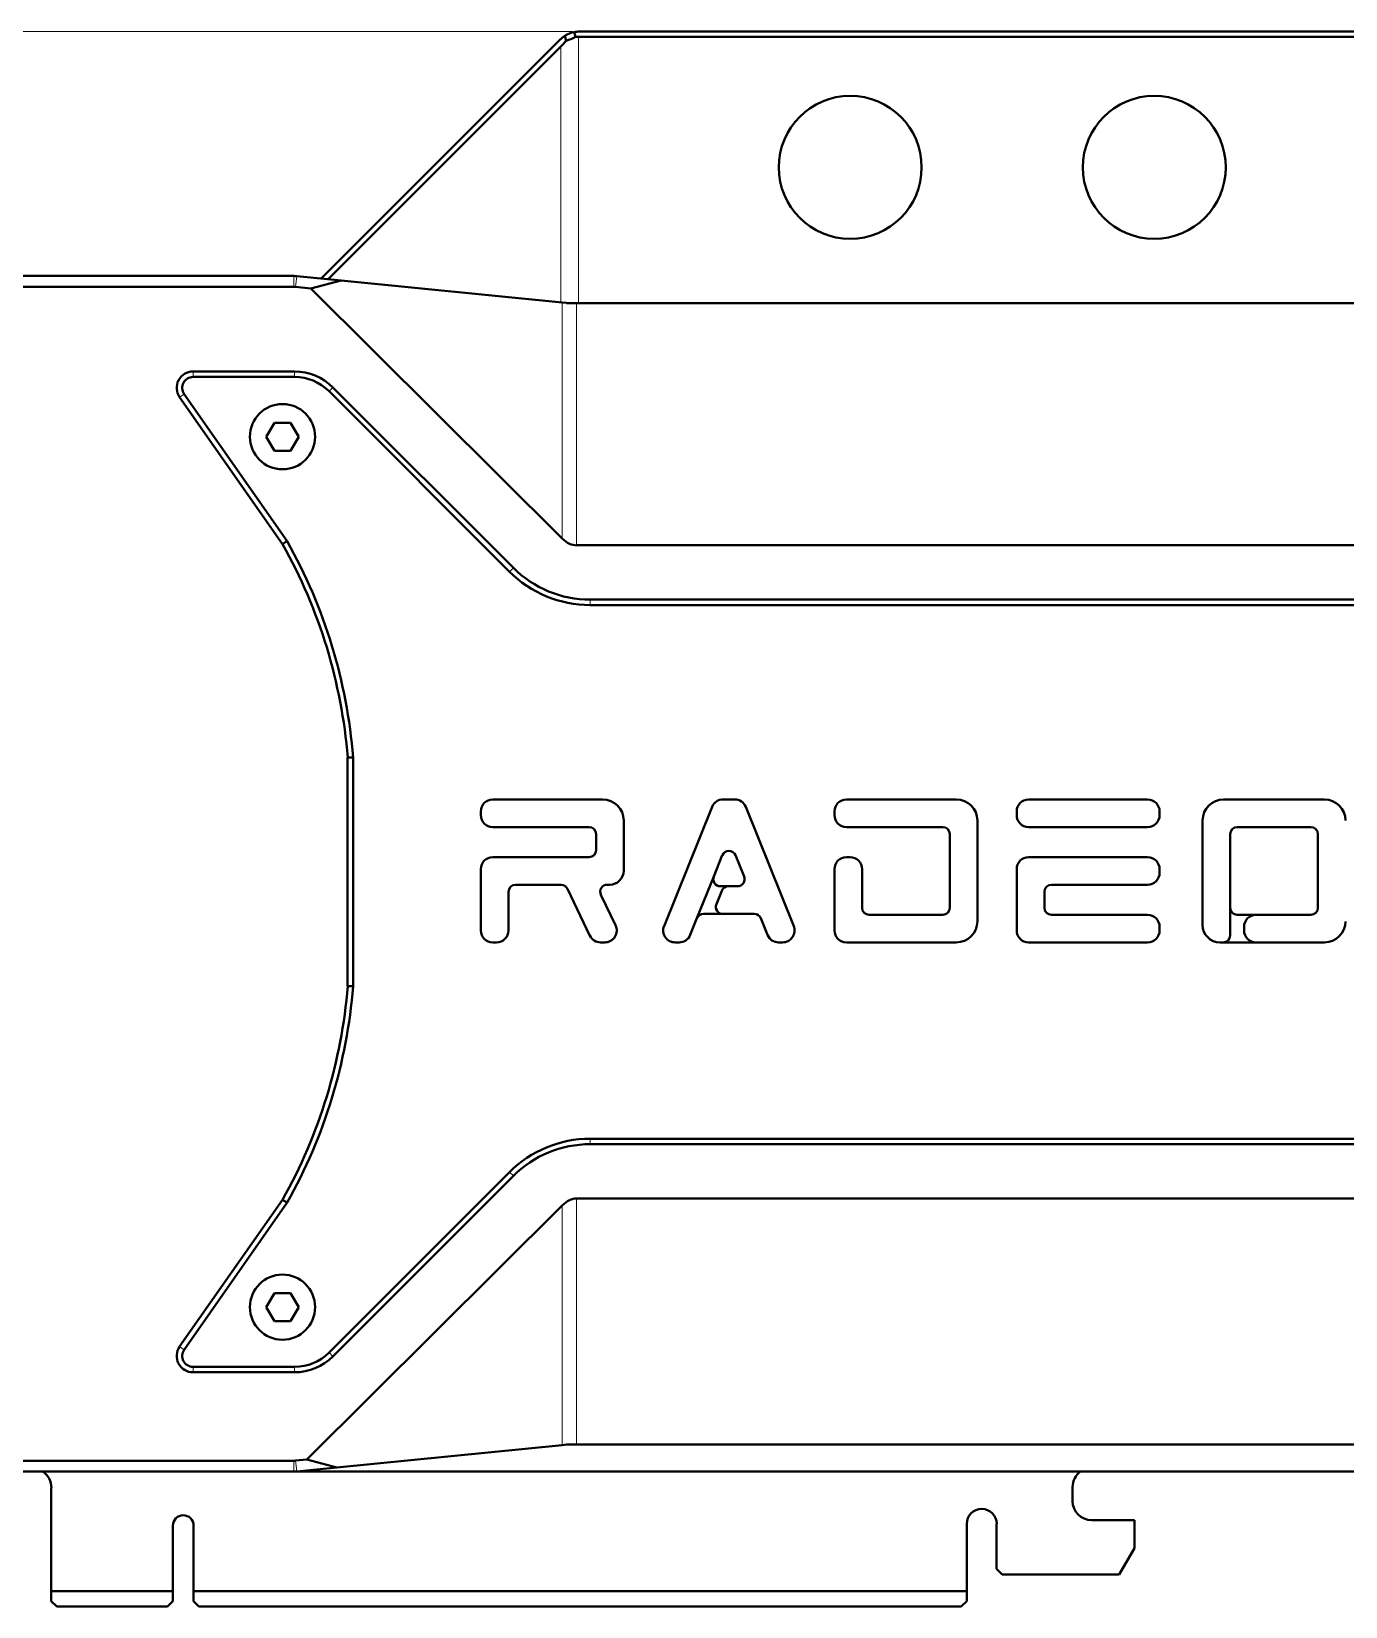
# Model space of a CAD drawing. Header units: millimetres. Extents: x 15 to 307, y 23 to 188.
# Drawn here: x 84.9 to 205.9, y 41.1 to 186.1 of the extents above; entities that cross this region are included whole.
import ezdxf

# ---------------------------------------------------------------- set-up
doc = ezdxf.new("R2010")
doc.units = ezdxf.units.MM
doc.header["$LTSCALE"] = 12.7
for name, color, linetype, lineweight in [('ANNOTATION_TEXT', 7, 'Continuous', 25), ('TANGENT_LINES', 7, 'Continuous', 15), ('Visible', 7, 'Continuous', 40)]:
    doc.layers.add(name, color=color, linetype=linetype, lineweight=lineweight)

msp = doc.modelspace()

# ---------------------------------------------------------------- linework, layer by layer
at = {"layer": 'ANNOTATION_TEXT', "color": 7, "lineweight": 13}
msp.add_line((134.71, 186.05), (21.48, 186.05), dxfattribs=at)
at = {"layer": 'TANGENT_LINES'}
for p, q in [((133.61, 184.67), (133.61, 161.12)), ((135.24, 161.05), (135.24, 185.55)), ((109.05, 162.55), (109.05, 163.55)), ((109.3, 163.54), (109.2, 162.55)), ((133.75, 161.11), (133.75, 139.4)), ((135.08, 138.76), (135.08, 161.05)), ((99.75, 154.76), (99.75, 154.26)), ((109.1, 154.76), (109.1, 154.26)), ((98.52, 152.39), (98.93, 152.68)), ((112.64, 153.29), (112.29, 152.94)), ((129.25, 136.68), (128.89, 136.33)), ((136.32, 133.76), (136.32, 133.26)), ((136.32, 83.64), (136.32, 84.14)), ((129.25, 80.72), (128.89, 81.07)), ((135.08, 56), (135.08, 78.64)), ((133.75, 78), (133.75, 55.95)), ((98.52, 65.01), (98.93, 64.72)), ((112.64, 64.11), (112.29, 64.46)), ((99.75, 62.64), (99.75, 63.14)), ((109.1, 62.64), (109.1, 63.14)), ((109.05, 53.5), (109.05, 54.5)), ((109.3, 53.52), (109.2, 54.51))]:
    msp.add_line(p, q, dxfattribs=at)
at = {"layer": 'Visible'}
for p, q in [((134, 185.67), (134.11, 185.21)), ((134.97, 185.56), (134.86, 186.01)), ((213.21, 186.05), (135.34, 186.05)), ((133.57, 185.32), (111.56, 163.32)), ((112.19, 163.25), (133.61, 184.67)), ((135.24, 185.55), (213.31, 185.55)), ((109.05, 163.55), (43.67, 163.55)), ((43.67, 162.55), (109.05, 162.55)), ((109.2, 162.55), (110.6, 162.41)), ((113.38, 163.14), (109.3, 163.54)), ((110.6, 162.41), (113.38, 163.14)), ((133.75, 139.4), (110.6, 162.41)), ((113.38, 163.14), (133.75, 161.11)), ((133.75, 161.11), (134.15, 161.07)), ((134.4, 161.05), (134.48, 161.05)), ((134.48, 161.05), (135.24, 161.05)), ((135.24, 161.05), (213.31, 161.05)), ((109.1, 154.76), (99.75, 154.76)), ((99.75, 154.76), (109.1, 154.76)), ((99.75, 154.26), (109.1, 154.26)), ((98.52, 152.39), (107.99, 138.88)), ((107.99, 138.88), (98.52, 152.39)), ((108.41, 139.14), (98.93, 152.68)), ((112.29, 152.94), (128.89, 136.33)), ((129.25, 136.68), (112.64, 153.29)), ((112.64, 153.29), (129.25, 136.68)), ((106.49, 148.76), (107.24, 150.05)), ((107.24, 150.05), (108.74, 150.05)), ((108.74, 150.05), (109.49, 148.76)), ((107.24, 147.46), (106.49, 148.76)), ((109.49, 148.76), (108.74, 147.46)), ((108.74, 147.46), (107.24, 147.46)), ((214.19, 138.76), (135.08, 138.76)), ((212.95, 133.76), (136.32, 133.76)), ((136.32, 133.76), (212.95, 133.76)), ((136.32, 133.26), (212.95, 133.26)), ((113.99, 119.22), (113.99, 98.18)), ((113.99, 98.18), (113.99, 119.22)), ((114.49, 98.16), (114.49, 119.24)), ((137.47, 115.37), (127.35, 115.37)), ((147.55, 114.68), (143.13, 103.72)), ((149.63, 115.37), (148.57, 115.37)), ((155.07, 103.72), (150.65, 114.68)), ((170.04, 115.37), (159.92, 115.37)), ((187.66, 115.37), (176.7, 115.37)), ((203.94, 115.37), (194.66, 115.37)), ((126.25, 114.27), (126.25, 113.93)), ((139.41, 108.81), (139.41, 113.43)), ((158.82, 114.27), (158.82, 113.93)), ((171.98, 104.15), (171.98, 113.43)), ((175.6, 114.27), (175.6, 113.93)), ((188.76, 113.93), (188.76, 114.27)), ((192.72, 113.43), (192.72, 103.82)), ((127.35, 112.83), (136.22, 112.83)), ((136.87, 112.18), (136.87, 110.71)), ((159.92, 112.83), (168.79, 112.83)), ((169.44, 112.18), (169.44, 105.4)), ((176.7, 112.83), (187.66, 112.83)), ((195.26, 105.4), (195.26, 112.18)), ((195.91, 112.83), (202.69, 112.83)), ((203.34, 112.18), (203.34, 105.4)), ((147.7, 108.27), (148.49, 110.23)), ((149.7, 110.23), (150.49, 108.27)), ((126.25, 108.96), (126.25, 103.31)), ((136.22, 110.06), (127.35, 110.06)), ((158.82, 108.96), (158.82, 103.31)), ((160.26, 110.06), (159.92, 110.06)), ((161.36, 105.4), (161.36, 108.96)), ((175.6, 108.96), (175.6, 103.31)), ((187.66, 110.06), (176.7, 110.06)), ((188.76, 108.62), (188.76, 108.96)), ((129.45, 107.52), (133.64, 107.52)), ((137.9, 107.52), (138.12, 107.52)), ((146.15, 104.43), (147.7, 108.27)), ((149.89, 107.38), (148.31, 107.38)), ((178.8, 107.52), (187.66, 107.52)), ((128.8, 103.31), (128.8, 106.87)), ((134.23, 107.15), (136.29, 102.83)), ((138.66, 103.79), (137.32, 106.59)), ((148.45, 106.97), (147.95, 105.73)), ((178.15, 105.4), (178.15, 106.87)), ((145.54, 102.9), (146.15, 104.43)), ((146.76, 104.83), (151.44, 104.83)), ((152.04, 104.43), (152.66, 102.9)), ((168.79, 104.75), (162.01, 104.75)), ((187.66, 104.75), (178.8, 104.75)), ((195.26, 102.86), (195.26, 105.4)), ((202.69, 104.75), (195.91, 104.75)), ((188.76, 103.31), (188.76, 103.65)), ((196.54, 103.65), (196.54, 103.31)), ((127.35, 102.21), (127.7, 102.21)), ((137.29, 102.21), (137.67, 102.21)), ((144.15, 102.21), (144.52, 102.21)), ((153.68, 102.21), (154.05, 102.21)), ((159.92, 102.21), (170.04, 102.21)), ((176.7, 102.21), (187.66, 102.21)), ((194.33, 102.21), (203.94, 102.21)), ((212.95, 84.14), (136.32, 84.14)), ((136.32, 83.64), (212.95, 83.64)), ((212.95, 83.64), (136.32, 83.64)), ((128.89, 81.07), (112.29, 64.46)), ((112.64, 64.11), (129.25, 80.72)), ((129.25, 80.72), (112.64, 64.11)), ((107.99, 78.52), (98.52, 65.01)), ((98.52, 65.01), (107.99, 78.52)), ((135.08, 78.64), (214.19, 78.64)), ((98.93, 64.72), (108.41, 78.26)), ((110.22, 54.61), (133.75, 78)), ((106.49, 68.64), (107.24, 69.94)), ((107.24, 69.94), (108.74, 69.94)), ((108.74, 69.94), (109.49, 68.64)), ((107.24, 67.35), (106.49, 68.64)), ((109.49, 68.64), (108.74, 67.35)), ((108.74, 67.35), (107.24, 67.35)), ((109.1, 63.14), (99.75, 63.14)), ((99.75, 62.64), (109.1, 62.64)), ((109.1, 62.64), (99.75, 62.64)), ((133.75, 55.95), (113, 53.89)), ((133.75, 55.95), (134.15, 55.99)), ((134.4, 56), (135.08, 56)), ((214.15, 56), (135.08, 56)), ((109.05, 54.5), (43.67, 54.5)), ((110.22, 54.61), (109.2, 54.51)), ((109.3, 53.52), (113, 53.89)), ((113, 53.89), (110.22, 54.61)), ((43.67, 53.5), (109.05, 53.5)), ((239.5, 53.5), (109.05, 53.5)), ((86.7, 42.49), (86.7, 52.01)), ((180.75, 52.09), (180.75, 50.79)), ((97.9, 48.54), (97.9, 42.49)), ((99.8, 42.49), (99.8, 48.54)), ((171, 48.69), (171, 42.49)), ((173.75, 44.54), (173.75, 48.69)), ((182.5, 49.04), (186.45, 49.04)), ((186.45, 49.04), (186.45, 46.46)), ((186.45, 46.46), (185.05, 44.04)), ((174.25, 44.04), (173.75, 44.54)), ((185.05, 44.04), (174.25, 44.04)), ((86.7, 42.49), (86.7, 41.59)), ((97.9, 42.49), (86.7, 42.49)), ((97.9, 41.59), (97.9, 42.49)), ((99.8, 42.49), (99.8, 41.59)), ((171, 42.49), (99.8, 42.49)), ((171, 41.59), (171, 42.49)), ((86.7, 41.59), (87.2, 41.09)), ((87.2, 41.09), (97.4, 41.09)), ((97.4, 41.09), (97.9, 41.59)), ((99.8, 41.59), (100.3, 41.09)), ((100.3, 41.09), (170.5, 41.09)), ((170.5, 41.09), (171, 41.59))]:
    msp.add_line(p, q, dxfattribs=at)
for centre, radius in [((160.27, 173.55), 6.58), ((188.27, 173.55), 6.58), ((107.99, 148.76), 3), ((107.99, 68.64), 3)]:
    msp.add_circle(centre, radius, dxfattribs=at)
for centre, radius, start, end in [((135.34, 183.55), 2.5, 122.2702, 135), ((135.34, 183.55), 2.5, 100.951, 122.2702), ((135.34, 183.55), 2.5, 90, 100.951), ((109.05, 161.05), 2.5, 84.312, 90), ((109.05, 161.05), 1.5, 84.312, 90), ((134.4, 163.55), 2.5, 264.312, 270), ((99.75, 153.26), 1.5, 90, 215), ((99.75, 153.26), 1.5, 90, 215), ((99.75, 153.26), 1, 90, 215), ((109.1, 149.76), 5, 45, 90), ((109.1, 149.76), 5, 45, 90), ((109.1, 149.76), 4.5, 45, 90), ((66.15, 115.36), 48, 4.608, 29.3363), ((66.15, 115.36), 48, 4.608, 29.3363), ((66.15, 115.36), 48.5, 4.5842, 29.3656), ((136.32, 143.76), 10.5, 225, 270), ((136.32, 143.76), 10, 225, 270), ((136.32, 143.76), 10, 225, 270), ((127.35, 114.27), 1.1, 90, 180), ((137.47, 113.43), 1.94, 0, 90), ((148.57, 114.27), 1.1, 90, 158.033), ((149.63, 114.27), 1.1, 21.967, 90), ((159.92, 114.27), 1.1, 90, 180), ((170.04, 113.43), 1.94, 0, 90), ((176.7, 114.27), 1.1, 90, 180), ((187.66, 114.27), 1.1, 0, 90), ((194.66, 113.43), 1.94, 90, 180), ((203.94, 113.43), 1.94, 0, 90), ((127.35, 113.93), 1.1, 180, 270), ((159.92, 113.93), 1.1, 180, 270), ((176.7, 113.93), 1.1, 180, 270), ((187.66, 113.93), 1.1, 270, 0), ((136.22, 112.18), 0.65, 0, 90), ((168.79, 112.18), 0.65, 0, 90), ((195.91, 112.18), 0.65, 90, 180), ((202.69, 112.18), 0.65, 0, 90), ((136.22, 110.71), 0.65, 270, 0), ((149.1, 109.99), 0.65, 21.967, 158.033), ((127.35, 108.96), 1.1, 90, 180), ((138.12, 108.81), 1.29, 270, 0), ((159.92, 108.96), 1.1, 90, 180), ((160.26, 108.96), 1.1, 0, 90), ((176.7, 108.96), 1.1, 90, 180), ((187.66, 108.96), 1.1, 0, 90), ((129.45, 106.87), 0.65, 90, 180), ((133.64, 106.87), 0.65, 25.6038, 90), ((137.9, 106.87), 0.65, 90, 205.6038), ((148.31, 108.03), 0.65, 158.033, 270), ((149.05, 106.73), 0.65, 90, 158.033), ((149.89, 108.03), 0.65, 270, 21.967), ((178.8, 106.87), 0.65, 90, 180), ((187.66, 108.62), 1.1, 270, 0), ((146.76, 104.18), 0.65, 90, 158.033), ((148.55, 105.48), 0.65, 158.033, 270), ((151.44, 104.18), 0.65, 21.967, 90), ((162.01, 105.4), 0.65, 180, 270), ((168.79, 105.4), 0.65, 270, 0), ((178.8, 105.4), 0.65, 180, 270), ((187.66, 103.65), 1.1, 0, 90), ((195.91, 105.4), 0.65, 180, 270), ((197.64, 103.65), 1.1, 90, 180), ((202.69, 105.4), 0.65, 270, 0), ((127.35, 103.31), 1.1, 180, 270), ((127.7, 103.31), 1.1, 270, 0), ((137.67, 103.31), 1.1, 270, 25.6038), ((144.15, 103.31), 1.1, 158.033, 270), ((154.05, 103.31), 1.1, 270, 21.967), ((159.92, 103.31), 1.1, 180, 270), ((170.04, 104.15), 1.94, 270, 0), ((176.7, 103.31), 1.1, 180, 270), ((187.66, 103.31), 1.1, 270, 0), ((194.33, 103.82), 1.61, 180, 270), ((197.64, 103.31), 1.1, 180, 270), ((203.94, 104.15), 1.94, 270, 0), ((137.29, 103.31), 1.1, 205.6038, 270), ((144.52, 103.31), 1.1, 270, 338.033), ((153.68, 103.31), 1.1, 201.967, 270), ((194.61, 102.86), 0.65, 270, 0), ((66.15, 102.04), 48, 330.6637, 355.392), ((66.15, 102.04), 48, 330.6637, 355.392), ((66.15, 102.04), 48.5, 330.6344, 355.4158), ((136.32, 73.64), 10.5, 90, 135), ((136.32, 73.64), 10, 90, 135), ((136.32, 73.64), 10, 90, 135), ((99.75, 64.14), 1.5, 145, 270), ((99.75, 64.14), 1.5, 145, 270), ((99.75, 64.14), 1, 145, 270), ((109.1, 67.64), 4.5, 270, 315), ((109.1, 67.64), 5, 270, 315), ((109.1, 67.64), 5, 270, 315), ((134.4, 53.5), 2.5, 90, 95.688), ((109.05, 56), 1.5, 270, 275.688), ((84.88, 52.01), 1.83, 0, 54.9284), ((109.05, 56), 2.5, 270, 275.688), ((182.5, 52.09), 1.75, 125.8401, 180), ((182.5, 50.79), 1.75, 180, 270), ((98.85, 48.54), 0.95, 0, 180), ((172.38, 48.69), 1.38, 0, 180)]:
    msp.add_arc(centre, radius, start, end, dxfattribs=at)
for centre, major_axis, ratio, start_param, end_param in [((135.24, 191.36), (3.59, 5.98), 0.581599, 3.716764, 3.890203), ((135.24, 190.55), (5, 0), 1, 4.658695, 4.712389), ((135.24, 193.37), (4.07, 9.83), 0.295456, 3.761185, 3.865664), ((135.08, 156.89), (0, -18.14), 0.275637, 6.015846, 6.283185), ((210.65, -4685.95), (0, -4807.11), 0.707107, 3.169887, 3.170035), ((-2053.71, -3177.17), (-2242.22, -3202.23), 0.707107, 3.176375, 3.176556), ((135.08, 60.5), (0, 18.14), 0.275637, 0, 0.26734)]:
    msp.add_ellipse(centre, major_axis=major_axis, ratio=ratio, start_param=start_param, end_param=end_param, dxfattribs=at)
at = {"layer": 'Visible', "extrusion": (0, 0, -1)}
for centre, major_axis, start_param, end_param in [((-2053.71, 3394.57), (-2242.22, 3202.23), 3.176375, 3.176556), ((210.65, 4903.35), (0, 4807.11), 3.169888, 3.170035)]:
    msp.add_ellipse(centre, major_axis=major_axis, ratio=0.707107, start_param=start_param, end_param=end_param, dxfattribs=at)

doc.saveas('drawing.dxf')
